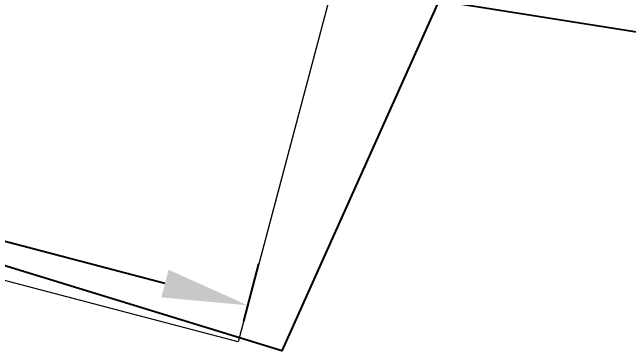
# Model space of a CAD drawing. Header units: metres. Extents: x 2 to 659295185, y -28 to 1124222152.
# Drawn here: x 654946.84 to 654964.82, y 1123216.48 to 1123226.35 of the extents above; entities that cross this region are included whole.
import ezdxf

# ---------------------------------------------------------------- set-up
doc = ezdxf.new("R2010")
doc.units = ezdxf.units.M
doc.header["$MEASUREMENT"] = 0
doc.layers.add('LIMITE 2017 IGVSB', color=7, linetype='CONTINUOUS', lineweight=120)
doc.layers.add('MANZANA', color=30, linetype='CONTINUOUS')
doc.styles.get("Standard").update_dxf_attribs({"font": 'tahoma.ttf'})
doc.dimstyles.new('Anotativo', dxfattribs={"dimscale": 0, "dimtxt": 2.5, "dimasz": 2.5, "dimexe": 1.25, "dimexo": 0.625, "dimtad": 1, "dimtxsty": 'Standard', "dimcen": 2.5, "dimadec": 0, "dimazin": 0, "dimtfac": 1, "dimtmove": 0, "dimatfit": 3, "dimfxl": 1, "dimarcsym": 0})

# ---------------------------------------------------------------- blocks, each defined once
blk = doc.blocks.new('*D2462')
at = {"layer": 'LIMITE 2017 IGVSB', "color": 0, "lineweight": -2, "transparency": 16777216}
for p, q in [((654901.359, 1123231.061), (654901.797, 1123232.73)), ((654903.898, 1123230.886), (654925.615, 1123225.181)), ((654951.292, 1123218.435), (654930.171, 1123223.984)), ((654953.589, 1123217.339), (654954.028, 1123219.008))]:
    blk.add_line(p, q, dxfattribs=at)
at = {"layer": 'LIMITE 2017 IGVSB', "color": 0, "lineweight": 0, "transparency": 16777216}
for points in [[(654904.004, 1123231.289), (654903.792, 1123230.483), (654901.48, 1123231.521)], [(654951.398, 1123218.838), (654951.186, 1123218.032), (654953.71, 1123217.799)]]:
    blk.add_solid(points, dxfattribs=at)
at = {"layer": 'LIMITE 2017 IGVSB', "color": 0, "lineweight": 9, "transparency": 16777216, "insert": (654927.98, 1123224.913), "char_height": 2.5, "attachment_point": 5, "rotation": 345.2798}
blk.add_mtext('54', dxfattribs=at)

msp = doc.modelspace()

# ---------------------------------------------------------------- linework, layer by layer
at = {"layer": 'LIMITE 2017 IGVSB', "lineweight": 0}
msp.add_lwpolyline([(654908.3579, 1123257.5529), (654960.6252, 1123243.8403), (654953.4302, 1123216.7341), (654901.2105, 1123230.4569)], close=True, dxfattribs=at)
at = {"layer": 'MANZANA'}
msp.add_lwpolyline([(654933.9251, 1123252.3944), (654965.2652, 1123243.9431), (654963.5046, 1123238.6611), (654998.0139, 1123230.5619), (654994.8447, 1123221.0542), (654959.2789, 1123226.6884), (654954.7011, 1123216.4765), (654923.7131, 1123225.9841), (654933.9251, 1123252.3944)], dxfattribs=at)
msp.add_lwpolyline([(654933.9251, 1123252.3944), (654965.2652, 1123243.9431), (654963.5046, 1123238.6611), (654998.0139, 1123230.5619), (654994.8447, 1123221.0542), (654959.2789, 1123226.6884), (654954.7011, 1123216.4765), (654923.7131, 1123225.9841), (654933.9251, 1123252.3944)], dxfattribs=at)

# ---------------------------------------------------------------- dimensions: what is measured, and where the dimension line sits
at = {"layer": 'LIMITE 2017 IGVSB', "lineweight": 9}
dim = msp.add_linear_dim(base=(654953.7101, 1123217.7995), p1=(654901.2, 1123230.4562), p2=(654953.4302, 1123216.7341), angle=345.27979, dimstyle='Anotativo', override={"dimtmove": 2}, dxfattribs=at)
dim.commit()
dim.dimension.update_dxf_attribs({"geometry": '*D2462', "text_midpoint": (654927.98, 1123224.9128), "dimtype": 161})

doc.saveas('drawing.dxf')
